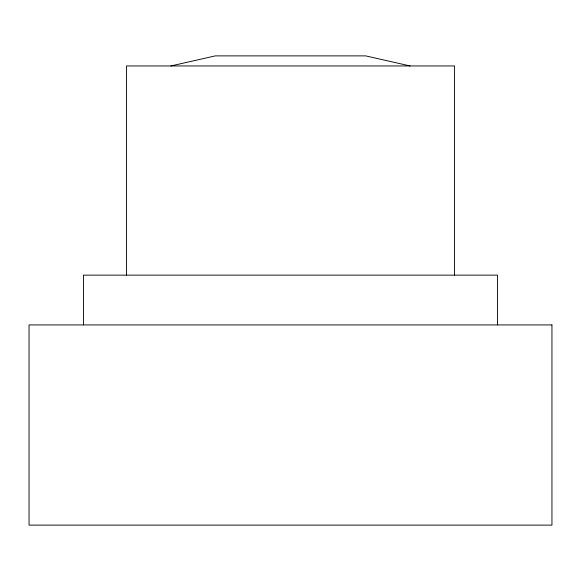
<?xml version="1.0" encoding="UTF-8"?>
<svg xmlns="http://www.w3.org/2000/svg" width="581" height="581" viewBox="0 0 581 581"><rect width="100%" height="100%" fill="white"/><g stroke="black" fill="none" stroke-linecap="round" stroke-linejoin="round"><path stroke-width="0.87" d="M170.894 65.951L215.311 55.885L365.689 55.885L410.106 65.951M497.532 324.924L497.532 275.14L83.468 275.14L83.468 324.924M454.516 275.14L454.516 65.951L126.484 65.951L126.484 275.14M551.95 324.924L29.05 324.924L29.05 525.115L551.95 525.115L551.95 324.924"/></g></svg>
